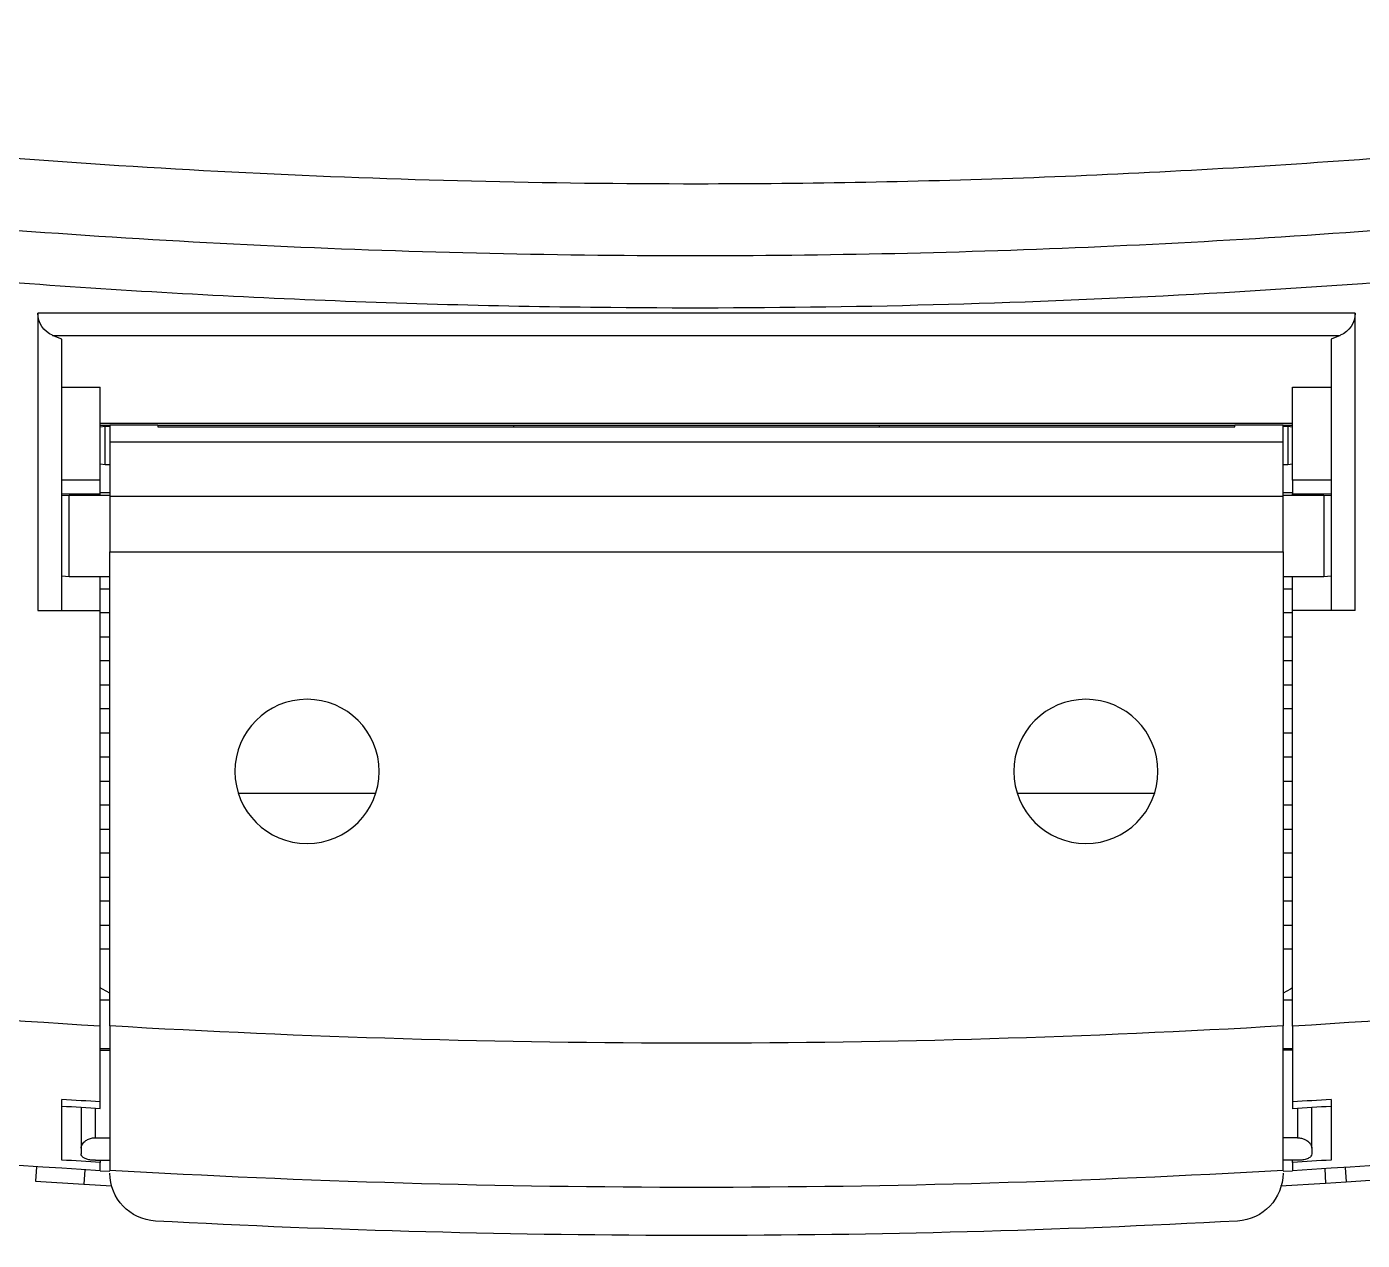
# Model space of a CAD drawing. Header units: inches. Extents: x 12 to 11036, y 8 to 6728.
# Drawn here: x 10847.29 to 10875.07, y 4264.54 to 4289.78 of the extents above; entities that cross this region are included whole.
import ezdxf

# ---------------------------------------------------------------- set-up
doc = ezdxf.new("R2010")
doc.units = ezdxf.units.IN
doc.header["$MEASUREMENT"] = 0

# ---------------------------------------------------------------- blocks, each defined once
blk = doc.blocks.new('A$C114D03CA')
at = {"color": 7, "linetype": 'Continuous', "lineweight": 25}
for p, q in [((-9.319, -42.47), (18.081, -42.47)), ((-9.319, -48.654), (-9.319, -42.47)), ((18.081, -42.47), (18.081, -48.654)), ((-9.011, -42.932), (-8.819, -43.012)), ((17.773, -42.932), (-9.011, -42.932)), ((-8.819, -43.012), (-8.819, -48.654)), ((17.581, -43.012), (17.773, -42.932)), ((17.581, -48.654), (17.581, -43.012)), ((-8.019, -44.012), (-8.819, -44.012)), ((-8.019, -45.942), (-8.019, -44.012)), ((17.581, -44.012), (16.781, -44.012)), ((16.781, -45.942), (16.781, -44.012)), ((-8.019, -44.765), (16.781, -44.765)), ((-7.819, -44.804), (-8.019, -44.804)), ((-7.919, -44.824), (-8.019, -44.837)), ((-7.819, -44.824), (-7.919, -44.824)), ((-7.819, -44.804), (-6.819, -44.804)), ((-7.819, -45.145), (-7.819, -44.804)), ((-6.819, -44.838), (-6.819, -44.804)), ((15.581, -44.804), (-6.819, -44.804)), ((15.581, -44.838), (-6.819, -44.838)), ((0.581, -44.804), (0.581, -44.838)), ((8.181, -44.838), (8.181, -44.804)), ((15.581, -44.804), (15.581, -44.838)), ((15.581, -44.804), (16.581, -44.804)), ((16.581, -44.804), (16.581, -45.145)), ((16.781, -44.804), (16.581, -44.804)), ((16.681, -44.824), (16.581, -44.824)), ((16.781, -44.837), (16.681, -44.824)), ((16.581, -45.145), (-7.819, -45.145)), ((-7.819, -46.287), (-7.819, -45.145)), ((16.581, -45.145), (16.581, -46.287)), ((-8.019, -45.611), (-7.919, -45.624)), ((-7.919, -45.624), (-7.819, -45.624)), ((16.581, -45.624), (16.681, -45.624)), ((16.681, -45.624), (16.781, -45.611)), ((-8.819, -45.942), (-8.019, -45.942)), ((-8.019, -45.942), (-8.019, -46.232)), ((16.781, -45.942), (17.581, -45.942)), ((16.781, -46.232), (16.781, -45.942)), ((-8.019, -46.232), (-8.819, -46.232)), ((-8.669, -46.254), (-8.819, -46.267)), ((-7.819, -46.254), (-8.669, -46.254)), ((-7.819, -46.204), (-8.019, -46.204)), ((-8.019, -46.254), (-8.019, -46.232)), ((-7.819, -46.287), (16.581, -46.287)), ((-7.819, -47.434), (-7.819, -46.287)), ((16.781, -46.204), (16.581, -46.204)), ((17.431, -46.254), (16.581, -46.254)), ((16.581, -46.287), (16.581, -47.434)), ((17.581, -46.232), (16.781, -46.232)), ((16.781, -46.254), (16.781, -46.232)), ((17.581, -46.267), (17.431, -46.254)), ((16.581, -47.434), (-7.819, -47.434)), ((-7.819, -47.434), (-7.819, -57.298)), ((16.581, -57.298), (16.581, -47.434)), ((-8.819, -47.94), (-8.669, -47.954)), ((-8.669, -47.954), (-7.819, -47.954)), ((-8.019, -48.654), (-8.019, -47.954)), ((16.581, -47.954), (17.431, -47.954)), ((16.781, -48.654), (16.781, -47.954)), ((17.431, -47.954), (17.581, -47.94)), ((-7.819, -48.204), (-8.019, -48.204)), ((16.781, -48.204), (16.581, -48.204)), ((-9.319, -48.654), (-8.019, -48.654)), ((-8.019, -57.304), (-8.019, -48.654)), ((-8.019, -48.704), (-7.819, -48.704)), ((16.581, -48.704), (16.781, -48.704)), ((18.081, -48.654), (16.781, -48.654)), ((16.781, -57.304), (16.781, -48.654)), ((-7.819, -49.204), (-8.019, -49.204)), ((16.781, -49.204), (16.581, -49.204)), ((-8.019, -49.704), (-7.819, -49.704)), ((16.581, -49.704), (16.781, -49.704)), ((-7.819, -50.204), (-8.019, -50.204)), ((16.781, -50.204), (16.581, -50.204)), ((-8.019, -50.704), (-7.819, -50.704)), ((16.581, -50.704), (16.781, -50.704)), ((-7.819, -51.204), (-8.019, -51.204)), ((16.781, -51.204), (16.581, -51.204)), ((-8.019, -51.704), (-7.819, -51.704)), ((16.581, -51.704), (16.781, -51.704)), ((-7.819, -52.204), (-8.019, -52.204)), ((16.781, -52.204), (16.581, -52.204)), ((-2.288, -52.454), (-5.15, -52.454)), ((13.912, -52.454), (11.05, -52.454)), ((-8.019, -52.704), (-7.819, -52.704)), ((16.581, -52.704), (16.781, -52.704)), ((-7.819, -53.204), (-8.019, -53.204)), ((16.781, -53.204), (16.581, -53.204)), ((-8.019, -53.704), (-7.819, -53.704)), ((16.581, -53.704), (16.781, -53.704)), ((-7.819, -54.204), (-8.019, -54.204)), ((16.781, -54.204), (16.581, -54.204)), ((-8.019, -54.704), (-7.819, -54.704)), ((16.581, -54.704), (16.781, -54.704)), ((-7.819, -55.204), (-8.019, -55.204)), ((16.781, -55.204), (16.581, -55.204)), ((-8.019, -55.704), (-7.819, -55.704)), ((16.581, -55.704), (16.781, -55.704)), ((-8.019, -56.765), (-7.819, -56.765)), ((16.581, -56.765), (16.781, -56.765)), ((-7.819, -57.765), (-8.019, -57.765)), ((16.781, -57.765), (16.581, -57.765)), ((-8.019, -57.804), (-7.819, -57.804)), ((16.781, -57.804), (16.581, -57.804)), ((-8.419, -59.841), (-8.419, -58.997)), ((17.181, -58.997), (17.181, -59.841)), ((-8.119, -59.624), (-7.819, -59.624)), ((16.881, -59.624), (16.581, -59.624)), ((-8.419, -59.841), (-8.419, -59.957)), ((17.181, -59.841), (17.181, -59.957)), ((-9.115, -60.242), (-9.134, -60.541)), ((-8.687, -60.269), (-8.706, -60.568)), ((-8.119, -60.094), (-7.819, -60.094)), ((-8.019, -60.138), (-8.019, -60.094)), ((-8.019, -60.138), (-8.019, -60.31)), ((16.581, -60.094), (16.581, -60.304)), ((16.881, -60.094), (16.581, -60.094)), ((16.781, -60.094), (16.781, -60.138)), ((16.781, -60.31), (16.781, -60.138)), ((18.109, -60.227), (18.128, -60.526)), ((-9.134, -60.541), (-9.638, -60.508)), ((-8.706, -60.568), (-9.134, -60.541)), ((-7.819, -60.321), (-8.019, -60.31)), ((16.781, -60.31), (16.581, -60.321)), ((17.106, -60.29), (17.124, -60.59)), ((18.128, -60.526), (17.124, -60.59)), ((-7.765, -60.625), (-8.706, -60.568)), ((17.124, -60.59), (16.539, -60.624))]:
    blk.add_line(p, q, dxfattribs=at)
at = {"color": 8, "linetype": 'Continuous', "lineweight": 25}
for p, q in [((-7.919, -44.824), (-7.919, -45.624)), ((16.681, -45.224), (16.681, -44.824)), ((16.681, -45.624), (16.681, -45.224)), ((-8.669, -46.254), (-8.669, -47.954)), ((17.431, -47.104), (17.431, -46.254)), ((17.431, -47.954), (17.431, -47.104)), ((-8.119, -59.016), (-8.119, -59.624)), ((16.881, -59.624), (16.881, -59.016))]:
    blk.add_line(p, q, dxfattribs=at)
at = {"color": 7, "linetype": 'Continuous', "lineweight": 25, "flags": 128}
for points in [[(-8.019, -56.504), (-7.974, -56.535), (-7.819, -56.62)], [(16.581, -56.62), (16.737, -56.535), (16.781, -56.504)]]:
    blk.add_lwpolyline(points, dxfattribs=at)
at = {"color": 7, "linetype": 'Continuous', "lineweight": 25}
for centre in [(-3.719, -52.004), (12.481, -52.004)]:
    blk.add_circle(centre, 1.5, dxfattribs=at)
for centre, radius, start, end in [((-8.819, -42.47), 0.5, 180, 247.3801), ((17.581, -42.47), 0.5, 292.6199, 0), ((4.381, 149.324), 207, 259.63024, 266.56573), ((4.381, 149.324), 207, 273.43427, 280.36976), ((4.381, 149.324), 210, 259.63024, 266.61485), ((4.381, 149.342), 207, 266.62119, 273.37881), ((4.381, 149.324), 210, 273.38515, 280.36976), ((4.381, 149.324), 208.571, 266.37146, 266.59164), ((4.381, 149.324), 208.571, 273.40836, 273.62854), ((4.381, 149.324), 208.714, 266.37386, 266.59393), ((4.381, 149.324), 208.714, 273.40605, 273.62602), ((4.381, 149.324), 209.828, 266.39322, 266.61208), ((4.381, 149.324), 209.828, 273.38792, 273.60678), ((4.381, 149.342), 210, 266.66951, 273.33049), ((-6.819, -60.359), 1, 180, 266.9428), ((15.581, -60.359), 1, 273.0572, 0), ((4.381, 149.342), 211, 266.94277, 273.05723)]:
    blk.add_arc(centre, radius, start, end, dxfattribs=at)
for points, knots in [([(46.188, -35.082), (43.91, -35.575), (39.355, -36.561), (31.668, -37.857), (23.135, -38.923), (13.758, -39.623), (5.158, -39.836), (-2.64, -39.688), (-10.419, -39.254), (-18.962, -38.399), (-28.243, -37.041), (-34.359, -35.747), (-37.416, -35.1)], [0, 0, 0, 0, 0.08293, 0.165856, 0.277333, 0.388878, 0.500354, 0.583365, 0.666377, 0.777563, 0.888816, 1, 1, 1, 1]), ([(-36.453, -36.854), (-33.653, -37.43), (-28.048, -38.582), (-19.549, -39.827), (-11.003, -40.719), (-2.429, -41.219), (6.288, -41.338), (15.136, -41.046), (24.096, -40.328), (32.735, -39.219), (39.774, -38.009), (43.827, -37.14), (45.223, -36.841)], [0, 0, 0, 0, 0.104184, 0.208526, 0.312922, 0.417266, 0.52145, 0.630592, 0.739795, 0.848938, 0.947974, 1, 1, 1, 1]), ([(43.432, -38.329), (41.728, -38.673), (38.318, -39.363), (32.659, -40.288), (26.467, -41.122), (19.726, -41.782), (12.955, -42.206), (5.022, -42.42), (-4.057, -42.261), (-14.29, -41.526), (-24.517, -40.283), (-31.285, -38.986), (-34.669, -38.338)], [0, 0, 0, 0, 0.066327, 0.132708, 0.218665, 0.304623, 0.391013, 0.477403, 0.607303, 0.737203, 0.868602, 1, 1, 1, 1]), ([(-8.019, -57.304), (-8.019, -57.645), (-8.019, -58.201), (-8.019, -58.689), (-8.019, -58.878)], [0, 0, 0, 0, 0.612203, 1, 1, 1, 1]), ([(-7.819, -59.624), (-7.819, -59.394), (-7.819, -58.926), (-7.819, -58.08), (-7.819, -57.521), (-7.819, -57.298)], [0, 0, 0, 0, 0.366645, 0.747466, 1, 1, 1, 1]), ([(16.581, -57.298), (16.581, -57.691), (16.581, -58.475), (16.581, -59.235), (16.581, -59.558), (16.581, -59.624)], [0, 0, 0, 0, 0.443212, 0.886029, 1, 1, 1, 1]), ([(16.781, -58.878), (16.781, -58.837), (16.781, -58.507), (16.781, -57.973), (16.781, -57.47), (16.781, -57.304)], [0, 0, 0, 0, 0.0870566, 0.6982416, 1, 1, 1, 1]), ([(-8.819, -58.829), (-8.819, -59.067), (-8.819, -59.624), (-8.819, -59.92), (-8.819, -60.089)], [0, 0, 0, 0, 0.427215, 1, 1, 1, 1]), ([(-8.019, -58.878), (-8.019, -58.906), (-8.019, -58.96), (-8.019, -59.007), (-8.019, -59.027), (-8.019, -59.021), (-8.019, -59.021)], [0, 0, 0, 0, 0.328321, 0.656662, 0.984609, 1, 1, 1, 1]), ([(16.781, -59.018), (16.781, -59.019), (16.781, -59.023), (16.781, -58.995), (16.781, -58.944), (16.781, -58.897), (16.781, -58.878)], [0, 0, 0, 0, 0.11987, 0.4480636, 0.7763823, 1, 1, 1, 1]), ([(17.581, -60.089), (17.581, -59.92), (17.581, -59.624), (17.581, -59.067), (17.581, -58.829)], [0, 0, 0, 0, 0.572785, 1, 1, 1, 1]), ([(-8.119, -59.624), (-8.147, -59.626), (-8.204, -59.63), (-8.287, -59.662), (-8.357, -59.71), (-8.408, -59.774), (-8.415, -59.818), (-8.419, -59.841)], [0, 0, 0, 0, 0.16248, 0.324318, 0.540656, 0.760196, 1, 1, 1, 1]), ([(-7.819, -59.795), (-7.819, -59.768), (-7.819, -59.714), (-7.819, -59.654), (-7.819, -59.624)], [0, 0, 0, 0, 0.499993, 1, 1, 1, 1]), ([(16.581, -59.624), (16.581, -59.687), (16.581, -59.872), (16.581, -60.015), (16.581, -60.091), (16.581, -60.094)], [0, 0, 0, 0, 0.33411, 0.975003, 1, 1, 1, 1]), ([(17.181, -59.841), (17.176, -59.813), (17.166, -59.759), (17.095, -59.689), (17.011, -59.644), (16.939, -59.626), (16.896, -59.625), (16.881, -59.624)], [0, 0, 0, 0, 0.29121, 0.563698, 0.755458, 0.916345, 1, 1, 1, 1]), ([(-8.419, -59.956), (-8.415, -59.975), (-8.408, -60.012), (-8.347, -60.055), (-8.26, -60.083), (-8.179, -60.093), (-8.132, -60.094), (-8.119, -60.094)], [0, 0, 0, 0, 0.245067, 0.490914, 0.715756, 0.920111, 1, 1, 1, 1]), ([(-7.819, -60.094), (-7.819, -60.052), (-7.819, -59.968), (-7.819, -59.853), (-7.819, -59.795)], [0, 0, 0, 0, 0.495652, 1, 1, 1, 1]), ([(16.881, -60.094), (16.913, -60.093), (16.977, -60.091), (17.062, -60.072), (17.129, -60.043), (17.173, -60.004), (17.178, -59.972), (17.181, -59.956)], [0, 0, 0, 0, 0.192528, 0.384891, 0.581781, 0.791624, 1, 1, 1, 1]), ([(-7.819, -60.304), (-7.819, -60.275), (-7.819, -60.242), (-7.819, -60.108), (-7.819, -60.094)], [0, 0, 0, 0, 0.896999, 1, 1, 1, 1])]:
    blk.add_open_spline(points, degree=3, knots=knots, dxfattribs=at)

msp = doc.modelspace()

# ---------------------------------------------------------------- block references
at = {"xscale": -1}
msp.add_blockref('A$C114D03CA', (10865.599, 4326.296), dxfattribs=at)

doc.saveas('drawing.dxf')
